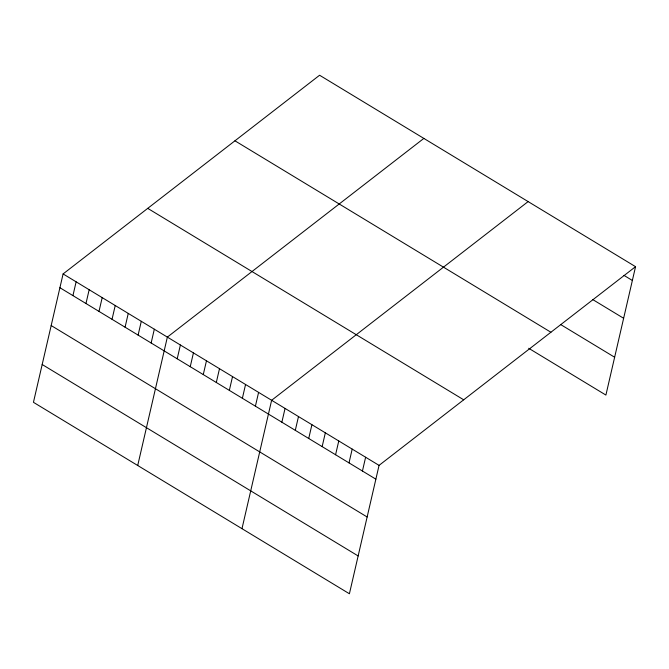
<?xml version="1.0" encoding="UTF-8"?>
<svg xmlns="http://www.w3.org/2000/svg" width="669" height="669" viewBox="0 0 669 669"><rect width="100%" height="100%" fill="white"/><g stroke="black" fill="none" stroke-linecap="round" stroke-linejoin="round"><path stroke-width="1" d="M63.095 273.93L33.45 402.32L349.41 593.763L379.055 465.373L635.55 266.68L319.59 75.237L63.095 273.93L379.055 465.373M72.938 295.623L76.124 281.833M85.975 303.517L89.161 289.727M99.004 311.411L102.19 297.621M112.041 319.314L115.227 305.524M125.078 327.208L128.256 313.418M138.107 335.102L141.293 321.312M151.144 343.005L154.322 329.215M137.714 465.499L167.359 337.109L423.853 138.408M177.21 358.793L180.387 345.003M190.239 366.696L193.425 352.906M203.276 374.59L206.462 360.8M216.304 382.484L219.491 368.694M229.342 390.387L232.528 376.597M242.379 398.281L245.556 384.491M255.407 406.175L258.594 392.385M241.986 528.677L271.622 400.288L528.125 201.586M281.866 422.214L285.053 408.425M295.297 430.351L298.483 416.561M308.727 438.479L311.913 424.698M322.157 446.616L325.335 432.826M335.579 454.753L338.765 440.963M349.009 462.889L352.195 449.1M362.439 471.026L365.625 457.236M635.55 266.68L605.905 395.07L528.694 348.281M623.976 275.385L632.364 280.47M592.583 299.469L623.633 318.285M560.923 324.708L614.644 357.246M234.944 140.808L550.905 332.25M147.732 208.36L463.692 399.803M59.909 287.72L375.869 479.163M51.179 325.544L367.139 516.986M42.18 364.505L358.141 555.947"/></g></svg>
